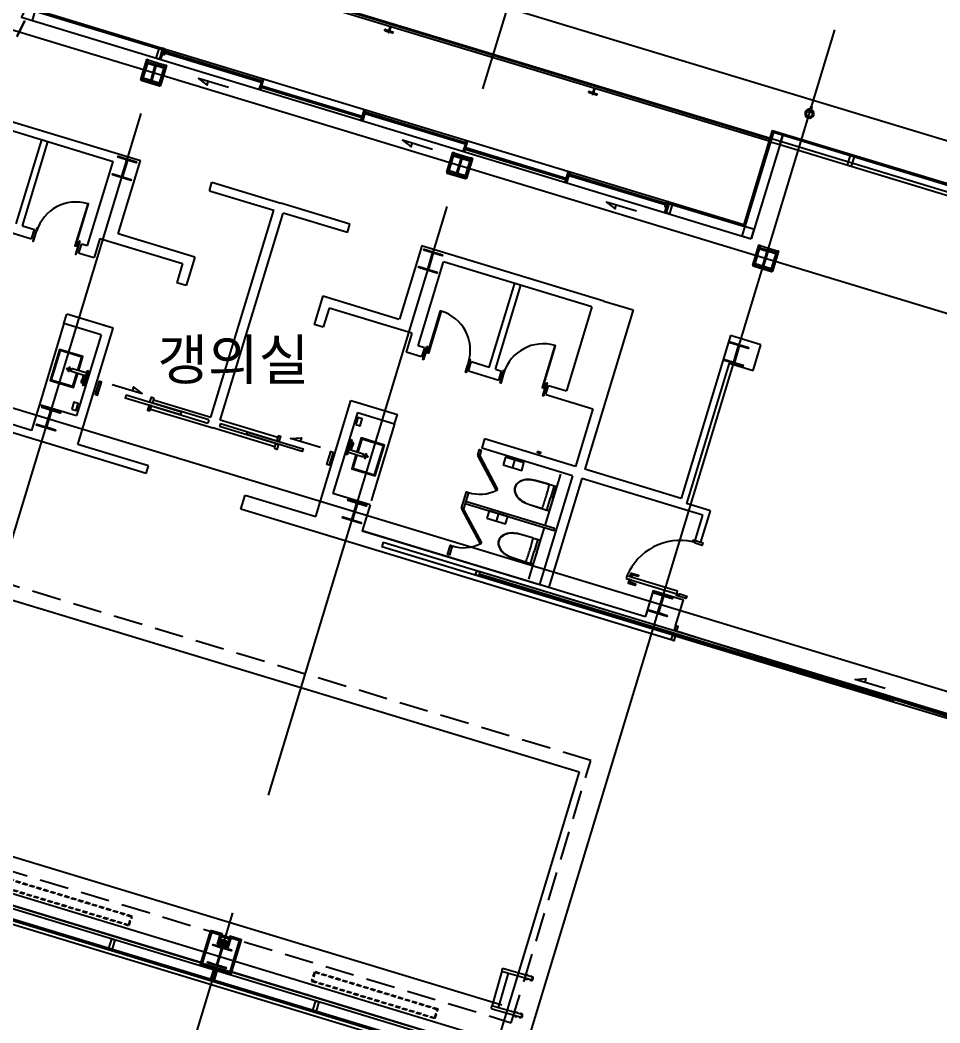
# Model space of a CAD drawing. Header units: metres. Extents: x 854089 to 1083578, y 553449 to 701949.
# Drawn here: x 935900 to 950140, y 592639 to 608167 of the extents above; entities that cross this region are included whole.
import ezdxf

# ---------------------------------------------------------------- set-up
doc = ezdxf.new("R2010")
doc.units = ezdxf.units.M
doc.header["$LTSCALE"] = 300
for name, pattern in [('CENTER', [50.8, 31.75, -6.35, 6.35, -6.35]), ('Dashed', [0.75, 0.5, -0.25]), ('HID', [2.2, 1.5, -0.7]), ('업무시설_xr-base$0$CONTINOUS', [0])]:
    doc.linetypes.add(name, pattern=pattern)
for name, color, linetype in [('A-CEN-1', 1, 'Continuous'), ('A-ELE-3', 3, 'Continuous'), ('A-ELE-9', 9, 'Continuous'), ('A-HAT-253', 253, 'Continuous'), ('A-HID', 8, 'HID'), ('A-TXT-S', 3, 'Continuous'), ('A-WIN', 4, 'Continuous'), ('A-WIN-GLASS', 4, 'Continuous'), ('A-WIN-REV', 4, 'Continuous'), ('F-AAMS-마감', 3, 'Continuous'), ('INT', 117, 'Continuous'), ('KUK-DOOR', 4, 'Continuous'), ('KUK-door frame', 7, 'Continuous'), ('KUK-DOOR-FRAME', 4, 'Continuous'), ('KUK-F-DOOR', 4, 'Continuous'), ('KUK-F-LEVEL', 4, 'Continuous'), ('KUK-F-LIGHT', 4, 'Continuous'), ('KUK-FUR-FIX-MAKE', 6, 'Continuous'), ('KUK-WALL-DRYWALL', 4, 'Continuous'), ('KUK-WALL-FIN 1', 30, 'Continuous'), ('KUK-WINDOW', 4, 'Continuous'), ('RS', 7, 'Continuous'), ('STEL', 3, 'Continuous'), ('STL', 3, 'Continuous'), ('새 블럭$0$KUK-CEIL-OPEN', 1, 'Continuous')]:
    doc.layers.add(name, color=color, linetype=linetype)
doc.styles.add('돋움', font='')
doc.styles.get('돋움').set_extended_font_data('Dotum')

# ---------------------------------------------------------------- blocks, each defined once
blk = doc.blocks.new('고리1-flat-1')
at = {"layer": 'A-ELE-9'}
blk.add_lwpolyline([(-2503233, 664904), (-2503245, 664908), (-2503216, 665003), (-2503204, 665000)], close=True, dxfattribs=at)
for radius, start, end in [(69, 78.1085, 68.1315), (50, 80.0121, 66.2279)]:
    blk.add_arc((-2503242, 664897), radius, start, end, dxfattribs=at)
blk = doc.blocks.new('고리-flat-8')
at = {"layer": 'A-ELE-9'}
for p, q in [((1767770, -1238336), (1767821, -1238352)), ((1767775, -1238318), (1767826, -1238334)), ((1767847, -1238265), (1767818, -1238361)), ((1767818, -1238361), (1767830, -1238364)), ((1767859, -1238269), (1767830, -1238364)), ((1767832, -1238355), (1767884, -1238371)), ((1767838, -1238337), (1767889, -1238353)), ((1767847, -1238265), (1767859, -1238269))]:
    blk.add_line(p, q, dxfattribs=at)
for centre, start, end in [((1767772, -1238327), 73.12, 253.12), ((1767886, -1238362), 253.12, 73.12)]:
    blk.add_arc(centre, 9.5, start, end, dxfattribs=at)
blk = doc.blocks.new('고리-flat-9')
at = {"layer": 'A-ELE-9'}
for p, q in [((1767770, -1238336), (1767821, -1238352)), ((1767775, -1238318), (1767826, -1238334)), ((1767847, -1238265), (1767818, -1238361)), ((1767818, -1238361), (1767830, -1238364)), ((1767859, -1238269), (1767830, -1238364)), ((1767832, -1238355), (1767884, -1238371)), ((1767838, -1238337), (1767889, -1238353)), ((1767847, -1238265), (1767859, -1238269))]:
    blk.add_line(p, q, dxfattribs=at)
for centre, start, end in [((1767772, -1238327), 73.12, 253.12), ((1767886, -1238362), 253.12, 73.12)]:
    blk.add_arc(centre, 9.5, start, end, dxfattribs=at)
blk = doc.blocks.new('고리1')
at = {"layer": 'A-ELE-9'}
blk.add_lwpolyline([(2588448, 90602), (2588460, 90602), (2588460, 90502), (2588448, 90502)], close=True, dxfattribs=at)
for radius, start, end in [(69, 274.9885, 265.0115), (50, 276.8921, 263.1079)]:
    blk.add_arc((2588454, 90612), radius, start, end, dxfattribs=at)
blk = doc.blocks.new('*U41')
at = {"layer": 'STEL'}
blk.add_lwpolyline([(-20.5, -14, -0.4142136), (-4.5, -30), (-4.5, -220, -0.4142136), (-20.5, -236), (-125, -236), (-125, -250), (125, -250), (125, -236), (20.5, -236, -0.4142136), (4.5, -220), (4.5, -30, -0.4142136), (20.5, -14), (125, -14), (125, 0), (-125, 0), (-125, -14)], format="xyb", close=True, dxfattribs=at)
blk = doc.blocks.new('*U13')
at = {"layer": 'STEL'}
blk.add_lwpolyline([(-23, -15, -0.414214), (-5, -33), (-5, -267, -0.414214), (-23, -285), (-150, -285), (-150, -300), (150, -300), (150, -285), (23, -285, -0.414214), (5, -267), (5, -33, -0.414214), (23, -15), (150, -15), (150, 0), (-150, 0), (-150, -15)], format="xyb", close=True, dxfattribs=at)
blk = doc.blocks.new('A$C62252109')
at = {"color": 1}
for p, q in [((69, 46, 0), (0, 46, 0)), ((10, 46, 0), (10, 26, 0)), ((30, 11, 0), (30, 80, 0)), ((41, 46, 0), (111, 46, 0)), ((50, 46, 0), (50, 26, 0)), ((56, 46, 0), (56, 26, 0)), ((76, 11, 0), (76, 80, 0)), ((96, 46, 0), (96, 26, 0))]:
    blk.add_line(p, q, dxfattribs=at)
at = {"color": 1, "elevation": 0}
for points in [[(53, 26), (7, 26), (7, 0), (53, 0)], [(53, 26), (99, 26), (99, 0), (53, 0)]]:
    blk.add_lwpolyline(points, close=True, dxfattribs=at)
at = {"color": 1}
for centre in [(30, 46, 0), (76, 46, 0)]:
    blk.add_circle(centre, 14.7, dxfattribs=at)
for centre in [(30, 46, 0), (76, 46, 0)]:
    blk.add_arc(centre, 19.7, 360, 180, dxfattribs=at)

msp = doc.modelspace()

# ---------------------------------------------------------------- linework, layer by layer
at = {"layer": 'A-CEN-1', "linetype": 'Continuous'}
for p, q in [((917731.6, 615376.4), (964690.2, 601127.2)), ((917209, 613653.9), (964167.6, 599404.7)), ((912143.4, 609338.9), (962541.5, 594046)), ((940057, 580145.9), (948513.5, 608014.5)), ((902624.3, 604703.2), (960450.8, 587156.2))]:
    msp.add_line(p, q, dxfattribs=at)
at = {"layer": 'A-CEN-1', "linetype": 'CENTER'}
for p, q in [((930583.6, 583020.5), (939040.1, 610889.1)), ((935320.3, 581583.2), (943776.8, 609451.8))]:
    msp.add_line(p, q, dxfattribs=at)
at = {"layer": 'A-ELE-3', "color": 3}
for p, q in [((958865.7, 603678.3, 0), (937329, 610213.5, 0)), ((947494.7, 606292.8, 0), (936961.7, 609488.9, 0))]:
    msp.add_line(p, q, dxfattribs=at)
at = {"layer": 'A-HAT-253'}
msp.add_line((904493.4, 603665.8, 0), (950837.6, 589603, 0), dxfattribs=at)
at = {"layer": 'A-HID'}
for p, q in [((944735.6, 596700.7, 0), (918047.2, 604799, 0)), ((919160.5, 600030.3, 0), (943504.5, 592643.4, 0)), ((943504.5, 592643.4, 0), (944735.6, 596700.7, 0))]:
    msp.add_line(p, q, dxfattribs=at)
at = {"layer": 'A-WIN', "color": 9}
for p, q in [((935920.5, 608210.1, 0), (947220, 604781.4, 0)), ((938083.8, 607737.6, 0), (945978.3, 605342.1, 0)), ((947706.7, 606385.2, 0), (947220, 604781.4, 0)), ((947662.5, 606239.7, 0), (958202.7, 603041.4, 0)), ((949401, 590274.1, 0), (916841.5, 600154, 0))]:
    msp.add_line(p, q, dxfattribs=at)
at = {"layer": 'A-WIN', "color": 7}
for p, q in [((947561.2, 606429.3, 0), (947545.2, 606459.3, 0)), ((947118.7, 604971, 0), (947102.7, 605000.9, 0))]:
    msp.add_line(p, q, dxfattribs=at)
at = {"layer": 'A-WIN', "color": 7, "elevation": 0}
for points in [[(936170.4, 608318.2), (936136.1, 608303.6), (936002.3, 608371.4), (935920.5, 608210.1), (936091.9, 608158.1), (936136.1, 608303.6)], [(938083.8, 607737.6), (938076.8, 607714.7), (938100.7, 607707.4), (938056.6, 607562), (938008.8, 607576.5), (938052.9, 607721.9), (938076.8, 607714.7)], [(947662.5, 606239.7), (947706.7, 606385.2), (947561.2, 606429.3), (947517.1, 606283.9), (947662.5, 606239.7)], [(948789.2, 606081.8), (948782.3, 606058.8), (948748.8, 606069), (948704.6, 605923.5), (948771.6, 605903.2), (948815.8, 606048.6), (948782.3, 606058.8)], [(945978.3, 605342.1), (945971.4, 605319.1), (945995.3, 605311.9), (945951.2, 605166.4), (945903.3, 605180.9), (945947.5, 605326.4), (945971.4, 605319.1)], [(947220, 604781.4), (947264.2, 604926.8), (947118.7, 604971), (947074.6, 604825.5), (947220, 604781.4)], [(937292.7, 593764.3), (937299.7, 593787.3), (937275.8, 593794.5), (937319.9, 593940), (937367.8, 593925.5), (937323.6, 593780), (937299.7, 593787.3)], [(938871.7, 593285.2), (938878.6, 593308.2), (938854.7, 593315.4), (938898.8, 593460.9), (938946.7, 593446.3), (938902.5, 593300.9), (938878.6, 593308.2)], [(940450.6, 592806.1), (940457.5, 592829), (940433.6, 592836.3), (940477.7, 592981.8), (940525.6, 592967.2), (940481.5, 592821.8), (940457.5, 592829)]]:
    msp.add_lwpolyline(points, dxfattribs=at)
at = {"layer": 'A-WIN-GLASS', "color": 5}
for p, q in [((947503.4, 606321.5, 0), (936975.4, 609516.1, 0)), ((947506.9, 606332.9, 0), (936981, 609527, 0))]:
    msp.add_line(p, q, dxfattribs=at)
at = {"layer": 'A-WIN-GLASS'}
for p, q in [((936136.1, 608303.6, 0), (938052.9, 607721.9, 0)), ((936170.4, 608318.2, 0), (938083.8, 607737.6, 0)), ((939632.6, 607202.3, 0), (938137.4, 607656, 0)), ((939639.6, 607225.3, 0), (938144.4, 607679, 0)), ((941189.7, 606651.5, 0), (939634.7, 607123.3, 0)), ((941196.7, 606674.4, 0), (939641.7, 607146.3, 0)), ((942790.4, 606244.1, 0), (941235.4, 606716, 0)), ((942797.4, 606267.1, 0), (941242.4, 606738.9, 0)), ((947545.2, 606459.3, 0), (947102.7, 605000.9, 0)), ((947561.2, 606429.3, 0), (947118.7, 604971, 0)), ((947545.2, 606459.3, 0), (958313.5, 603191.7, 0)), ((947561.2, 606429.3, 0), (958278.1, 603177.4, 0)), ((944347.5, 605693.3, 0), (942792.6, 606165.1, 0)), ((944354.5, 605716.2, 0), (942799.5, 606188.1, 0)), ((945888.4, 605304.1, 0), (944393.2, 605757.8, 0)), ((945895.4, 605327, 0), (944400.2, 605780.7, 0)), ((945971.4, 605319.1, 0), (947118.7, 604971, 0)), ((945978.3, 605342.1, 0), (947102.7, 605000.9, 0)), ((950801.4, 589690.3, 0), (919907.4, 599064.8, 0)), ((950813, 589661.7, 0), (919924.3, 599034.6, 0))]:
    msp.add_line(p, q, dxfattribs=at)
at = {"layer": 'A-WIN-GLASS', "elevation": 0}
for points in [[(938080.5, 607554.7), (938131.6, 607723.1), (938107.7, 607730.4), (938056.6, 607562)], [(938151.8, 607703.4), (938130, 607631.6), (938106.1, 607638.9), (938127.9, 607710.7)], [(939627.3, 607098.9), (939649.1, 607170.7), (939625.2, 607177.9), (939603.4, 607106.2)], [(939649.1, 607170.7), (939670.9, 607242.4), (939647, 607249.7), (939625.2, 607177.9)], [(941182.3, 606627.1), (941204.1, 606698.8), (941228, 606691.6), (941206.2, 606619.8)], [(941204.1, 606698.8), (941225.9, 606770.6), (941249.8, 606763.3), (941228, 606691.6)], [(942785.2, 606140.7), (942806.9, 606212.5), (942783, 606219.7), (942761.2, 606148)], [(942806.9, 606212.5), (942828.7, 606284.2), (942804.8, 606291.5), (942783, 606219.7)], [(944361.9, 605740.6), (944383.7, 605812.4), (944407.6, 605805.1), (944385.8, 605733.4)], [(944340.1, 605668.8), (944361.9, 605740.6), (944385.8, 605733.4), (944364.1, 605661.6)], [(945879.4, 605188.2), (945930.5, 605356.6), (945954.4, 605349.4), (945903.3, 605180.9)], [(945902.8, 605351.4), (945881, 605279.7), (945904.9, 605272.4), (945926.7, 605344.2)]]:
    msp.add_lwpolyline(points, close=True, dxfattribs=at)
at = {"layer": 'A-WIN-REV', "elevation": 0}
for points in [[(939127.9, 607123.4), (938664.1, 607264.2), (938796.7, 607160.2), (938814.4, 607218.6)], [(942285.7, 606165.2), (941821.9, 606305.9), (941954.5, 606202), (941972.2, 606260.3)], [(945443.5, 605207), (944979.7, 605347.7), (945112.3, 605243.7), (945130, 605302.1)]]:
    msp.add_lwpolyline(points, dxfattribs=at)
at = {"layer": 'F-AAMS-마감', "color": 6}
for p, q in [((943360.5, 593442.7, 0), (943203.4, 592896.5, 0)), ((943454.8, 593408.7, 0), (943301.4, 592875.3, 0)), ((943806.5, 593307.5, 0), (943374, 593431.9, 0)), ((943819, 593350.8, 0), (943386.5, 593475.1, 0)), ((943653.1, 592774.1, 0), (943220.7, 592898.5, 0)), ((943640.7, 592730.9, 0), (943208.2, 592855.3, 0))]:
    msp.add_line(p, q, dxfattribs=at)
for centre, radius, start, end in [((943380.3, 593453.5, 0), 22.5, 73.95741, 253.95741), ((943745.5, 593348.5, 0), 32.5, 207.77047, 300.14435), ((943745.5, 593348.5, 0), 32.5, 27.77047, 120.14435), ((943812.7, 593329.2, 0), 32.5, 207.77047, 120.14435), ((943812.7, 593329.2, 0), 22.5, 253.95741, 73.95741), ((943214.5, 592876.9, 0), 22.5, 73.95741, 253.95741), ((943579.7, 592771.9, 0), 32.5, 207.77047, 300.14435), ((943579.7, 592771.9, 0), 32.5, 27.77047, 120.14435), ((943646.9, 592752.5, 0), 32.5, 207.77047, 120.14435), ((943646.9, 592752.5, 0), 22.5, 253.95741, 73.95741)]:
    msp.add_arc(centre, radius, start, end, dxfattribs=at)
at = {"layer": 'INT'}
for p, q in [((935261.7, 606752.1, 0), (937763.2, 605993.1, 0)), ((935226.3, 606619.2, 0), (937340.8, 605977.6, 0)), ((935840.8, 605011.5, 0), (936235.7, 606312.9, 0)), ((935936.4, 604982.5, 0), (936331.3, 606283.9, 0)), ((936945.9, 604676.2, 0), (937340.8, 605977.6, 0)), ((937760.9, 605993.8, 0), (937416.1, 604857.4, 0)), ((938831, 605525.4, 0), (938871, 605656.9, 0)), ((938871, 605656.9, 0), (939939.1, 605332.8, 0)), ((938831, 605525.4, 0), (939827.4, 605223, 0)), ((941007.2, 605008.7, 0), (939939.1, 605332.8, 0)), ((938854.7, 602017.3, 0), (939827.4, 605223, 0)), ((938998.2, 601973.8, 0), (939970.9, 605179.5, 0)), ((940967.3, 604877.1, 0), (939970.9, 605179.5, 0)), ((935936.4, 604982.5, 0), (936122.9, 604925.9, 0)), ((940967.3, 604877.1, 0), (941007.2, 605008.7, 0)), ((935740.6, 604885.1, 0), (936079.3, 604782.3, 0)), ((936079.3, 604782.3, 0), (936122.9, 604925.9, 0)), ((938603.9, 604497, 0), (937418.3, 604856.7, 0)), ((936850.2, 604705.2, 0), (936806.6, 604561.7, 0)), ((936850.2, 604705.2, 0), (936945.9, 604676.2, 0)), ((937135.9, 604785.7, 0), (937045.8, 604489.1, 0)), ((937135.9, 604785.7, 0), (938416.8, 604397, 0)), ((942117.2, 604671.9, 0), (941772.4, 603535.5, 0)), ((944937.7, 603816, 0), (942115, 604672.5, 0)), ((918193.9, 604524.6, 0), (944556.9, 596525, 0)), ((936806.6, 604561.7, 0), (936902.3, 604532.6, 0)), ((936902.3, 604532.6, 0), (937045.8, 604489.1, 0)), ((938416.8, 604397, 0), (938326.8, 604100.4, 0)), ((938603.9, 604497, 0), (938470.3, 604056.8, 0)), ((942062.7, 603123.5, 0), (942457.6, 604424.9, 0)), ((944753.5, 603728.2, 0), (942457.6, 604424.9, 0)), ((938470.3, 604056.8, 0), (938326.8, 604100.4, 0)), ((943162.8, 602789.7, 0), (943557.7, 604091.1, 0)), ((943258.5, 602760.6, 0), (943653.4, 604062.1, 0)), ((940584.7, 603895.9, 0), (940451.1, 603455.8, 0)), ((940584.7, 603895.9, 0), (941770.2, 603536.2, 0)), ((944937.7, 603816, 0), (945390, 603678.8, 0)), ((936580, 603470.4, 0), (936623.5, 603614, 0)), ((937341.2, 603396.2, 0), (936623.5, 603614, 0)), ((940684.6, 603708.9, 0), (940594.6, 603412.2, 0)), ((941965.6, 603320.2, 0), (940684.6, 603708.9, 0)), ((944753.5, 603728.2, 0), (944358.6, 602426.8, 0)), ((945390, 603678.8, 0), (944641.6, 601212.3, 0)), ((936580, 603470.4, 0), (936199.6, 602216.9, 0)), ((937154.1, 603296.2, 0), (936580, 603470.4, 0)), ((937341.2, 603396.2, 0), (937197.7, 603439.8, 0)), ((940594.6, 603412.2, 0), (940451.1, 603455.8, 0)), ((937154.1, 603296.2, 0), (936773.7, 602042.6, 0)), ((936795.3, 601597.2, 0), (937341.2, 603396.2, 0)), ((941965.6, 603320.2, 0), (941875.6, 603023.5, 0)), ((946899.5, 603280.8, 0), (946134.4, 600759.4, 0)), ((947368.2, 603138.5, 0), (946899.5, 603280.8, 0)), ((942158.4, 603094.5, 0), (942062.7, 603123.5, 0)), ((947247.7, 602741.5, 0), (947368.2, 603138.5, 0)), ((942114.8, 602950.9, 0), (941875.6, 603023.5, 0)), ((942158.4, 603094.5, 0), (942114.8, 602950.9, 0)), ((942237, 603100.4, 0), (942240.8, 603099.2, 0)), ((942255.1, 603094.9, 0), (942251.3, 603096, 0)), ((936670.5, 602805.9, 0), (936643.9, 602717.8, 0)), ((936670.5, 602805.9, 0), (936643.9, 602717.8, 0)), ((942842.1, 602730.3, 0), (942885.6, 602873.8, 0)), ((943162.8, 602789.7, 0), (942885.6, 602873.8, 0)), ((946874.7, 602854.7, 0), (946215.5, 600682.5, 0)), ((946874.7, 602854.7, 0), (947247.7, 602741.5, 0)), ((936613.1, 602775.1, 0), (936701.3, 602748.6, 0)), ((943310.6, 602588.1, 0), (942842.1, 602730.3, 0)), ((943258.5, 602760.6, 0), (943354.2, 602731.6, 0)), ((943310.6, 602588.1, 0), (943354.2, 602731.6, 0)), ((936077.7, 601815, 0), (933612.7, 602563, 0)), ((944037.9, 602367.4, 0), (944081.4, 602510.9, 0)), ((944081.4, 602510.9, 0), (944358.6, 602426.8, 0)), ((937853.4, 601145.5, 0), (933628.9, 602427.4, 0)), ((944037.9, 602367.4, 0), (944768.1, 602145.8, 0)), ((936199.6, 602216.9, 0), (936077.7, 601815, 0)), ((936199.6, 602216.9, 0), (936773.7, 602042.6, 0)), ((937896.4, 602203.6, 0), (938805.5, 601927.8, 0)), ((938820, 601975.6, 0), (937910.9, 602251.5, 0)), ((937963.7, 602287.7, 0), (938854.7, 602017.3, 0)), ((940476.8, 600480.1, 0), (941022.7, 602279.1, 0)), ((941022.7, 602279.1, 0), (941166.2, 602235.6, 0)), ((941022.7, 602279.1, 0), (941740.4, 602061.3, 0)), ((937920.2, 602144.2, 0), (938882.9, 601852, 0)), ((941122.6, 602092, 0), (940742.3, 600838.4, 0)), ((941122.6, 602092, 0), (941696.8, 601917.8, 0)), ((941696.8, 601917.8, 0), (941740.4, 602061.3, 0)), ((944768.1, 602145.8, 0), (944498, 601255.9, 0)), ((938820, 601975.6, 0), (938805.5, 601927.8, 0)), ((939003.8, 601919.8, 0), (938989.3, 601872, 0)), ((939898.4, 601596.1, 0), (938989.3, 601872, 0)), ((939889.1, 601703.5, 0), (938998.2, 601973.8, 0)), ((939003.8, 601919.8, 0), (939912.9, 601644, 0)), ((941696.8, 601917.8, 0), (941333.8, 600721.6, 0)), ((939845.6, 601559.9, 0), (938882.9, 601852, 0)), ((937889.7, 601265.1, 0), (936795.3, 601597.2, 0)), ((943092.1, 601682.5, 0), (943048.5, 601539, 0)), ((944498, 601255.9, 0), (943092.1, 601682.5, 0)), ((941294.7, 601401.7, 0), (941206.6, 601428.4, 0)), ((941237.3, 601371, 0), (941264, 601459.1, 0)), ((941237.3, 601371, 0), (941264, 601459.1, 0)), ((944454.5, 601112.4, 0), (943048.5, 601539, 0)), ((943908.3, 601488.8, 0), (943902, 601468.1, 0)), ((943925.5, 601483.6, 0), (943919.2, 601462.9, 0)), ((937853.4, 601145.5, 0), (937889.7, 601265.1, 0)), ((943556.5, 601353.5, 0), (943521.7, 601238.6, 0)), ((944454.5, 601112.4, 0), (943943.4, 599428.2, 0)), ((944264.6, 601138.6, 0), (944022.2, 600339.6, 0)), ((946134.4, 600759.4, 0), (944641.6, 601212.3, 0)), ((944084, 600980.2, 0), (943880.2, 601036.1, 0)), ((944085.2, 600976.7, 0), (943881.4, 601032.7, 0)), ((944084.1, 600980.2, 0), (944205.4, 600943.4, 0)), ((944598, 601068.8, 0), (944087, 599384.6, 0)), ((944162.8, 600940.6, 0), (944110.2, 600767.5, 0)), ((944148.5, 600755.8, 0), (944205.4, 600943.4, 0)), ((944175.2, 600947.3, 0), (944204, 600938.6, 0)), ((946090.8, 600615.8, 0), (944598, 601068.8, 0)), ((917090.5, 600888.4, 0), (943357.8, 592917.8, 0)), ((939315.7, 600592.1, 0), (939382.4, 600812.2, 0)), ((939382.4, 600812.2, 0), (940476.8, 600480.1, 0)), ((941319.1, 600663.4, 0), (940742.3, 600838.4, 0)), ((941319.1, 600663.4, 0), (941197.1, 600261.5, 0)), ((943769.7, 600671.9, 0), (943970.2, 600605.2, 0)), ((943772.6, 600674.2, 0), (943973.1, 600607.4, 0)), ((944057.7, 600594.3, 0), (944110.2, 600767.5, 0)), ((944148.5, 600755.8, 0), (944091.6, 600568.3, 0)), ((946588.8, 600569.2, 0), (946215.5, 600682.5, 0)), ((945981.7, 598569.3, 0), (939315.7, 600592.1, 0)), ((943305.4, 600525.7, 0), (943270.5, 600410.9, 0)), ((943970.3, 600605.1, 0), (944091.6, 600568.3, 0)), ((944064.3, 600581.8, 0), (944093.1, 600573.1, 0)), ((946468.5, 600501.2, 0), (946090.8, 600615.8, 0)), ((946350.2, 600108.6, 0), (946468.5, 600501.2, 0)), ((946439.8, 600081.4, 0), (946588.8, 600569.2, 0)), ((916880, 600194.6, 0), (943147.3, 592224, 0)), ((941196.9, 600261.6, 0), (945579.7, 598931.6, 0)), ((941197.1, 600261.5, 0), (943943.4, 599428.2, 0)), ((941197.1, 600261.5, 0), (943491.1, 599565.4, 0)), ((943832.9, 600152.5, 0), (943629.1, 600208.4, 0)), ((943834, 600149, 0), (943630.2, 600204.9, 0)), ((944013.5, 600310.9, 0), (943771, 599511.9, 0)), ((941521.8, 600082, 0), (941500.8, 600012.6, 0)), ((941521.8, 600082, 0), (941500.8, 600012.6, 0)), ((946043.2, 598634.3, 0), (941500.8, 600012.6, 0)), ((946043.2, 598634.3, 0), (941500.8, 600012.6, 0)), ((941521.8, 600082, 0), (946064.3, 598703.6, 0)), ((941521.8, 600082, 0), (946064.3, 598703.6, 0)), ((943833, 600152.4, 0), (943954.3, 600115.6, 0)), ((943911.6, 600112.9, 0), (943859.1, 599939.7, 0)), ((943897.3, 599928.1, 0), (943954.3, 600115.6, 0)), ((943924.1, 600119.6, 0), (943952.8, 600110.9, 0)), ((943806.5, 599766.6, 0), (943859.1, 599939.7, 0)), ((943897.3, 599928.1, 0), (943840.4, 599740.6, 0)), ((943518.6, 599844.2, 0), (943719.1, 599777.4, 0)), ((943521.4, 599846.4, 0), (943721.9, 599779.7, 0)), ((943719.1, 599777.4, 0), (943840.4, 599740.6, 0)), ((943813.2, 599754.1, 0), (943841.9, 599745.4, 0)), ((949356.1, 597634.2, 0), (942952.2, 599577.4, 0)), ((949356.1, 597634.2, 0), (942952.2, 599577.4, 0)), ((949356.1, 597634.2, 0), (942952.2, 599577.4, 0)), ((949374.2, 597694, 0), (942970.3, 599637.2, 0)), ((949374.2, 597694, 0), (942970.3, 599637.2, 0)), ((949374.2, 597694, 0), (942970.3, 599637.2, 0)), ((943009.1, 599592.8, 0), (947020.7, 598375.5, 0)), ((943009.1, 599592.8, 0), (947020.7, 598375.5, 0)), ((943009.1, 599592.8, 0), (947020.7, 598375.5, 0)), ((945701.7, 599333.5, 0), (945579.7, 598931.6, 0)), ((945701.7, 599333.5, 0), (945588.5, 598960.4, 0)), ((944556.9, 596525, 0), (943424.5, 592793.1, 0))]:
    msp.add_line(p, q, dxfattribs=at)
at = {"layer": 'INT', "elevation": 0}
for points in [[(936947.9, 605323.3), (936750.4, 604672.8), (936761.9, 604669.3), (936959.3, 605319.8)], [(942420.6, 603662.6), (942223.2, 603012.1), (942211.7, 603015.6), (942409.1, 603666.1)], [(944179.1, 603129), (943981.7, 602478.5), (943993.2, 602475), (944190.6, 603125.6)], [(936883, 602505.9), (936873.4, 602508.8), (936942.6, 602738.6), (936952.2, 602735.7)], [(936843.3, 602554.4), (936854.3, 602556.3), (936865.8, 602594.6), (936857.7, 602602.3)], [(936854.3, 602556.3), (936884.9, 602547.1), (936896.5, 602585.4), (936865.8, 602594.6)], [(937123.1, 602574.1), (937062.1, 602373.2), (937100.4, 602361.6), (937161.4, 602562.5)], [(938390, 602059.1), (938401.6, 602097.4), (937540.4, 602358.7), (937528.7, 602320.4)], [(936699.8, 602143.4), (936766.8, 602123.1), (936798.8, 602228.4), (936731.8, 602248.7)], [(937911.5, 602115.4), (937934.7, 602192), (937896.4, 602203.6), (937873.2, 602127.1)], [(937972.4, 602316.4), (937949.2, 602239.8), (937910.9, 602251.5), (937934.2, 602328)], [(941097.5, 601906.3), (941164.5, 601886), (941196.4, 601991.2), (941129.5, 602011.6)], [(939407.7, 601750.3), (939419.3, 601788.5), (940280.5, 601527.2), (940268.9, 601488.9)], [(939897.8, 601732.2), (939874.6, 601655.6), (939912.9, 601644), (939936.1, 601720.5)], [(939836.9, 601531.2), (939860.1, 601607.8), (939898.4, 601596.1), (939875.1, 601519.6)], [(941025.4, 601671.5), (941035, 601668.6), (940965.3, 601438.9), (940955.7, 601441.8)], [(941054, 601621), (941023.3, 601630.3), (941011.7, 601592), (941042.4, 601582.7)], [(941065, 601622.9), (941054, 601621), (941042.4, 601582.7), (941050.5, 601575)], [(940747.1, 601474.4), (940686.2, 601273.6), (940647.9, 601285.2), (940708.9, 601486.1)], [(943015.1, 601428.9), (942986.4, 601437.7), (943011.1, 601519), (943039.8, 601510.3)], [(943297.9, 600899.8), (943015.1, 601428.9), (942988.7, 601414.8), (943271.5, 600885.6)], [(943378.2, 601282.2), (943665.2, 601195.1), (943700.1, 601309.9), (943413, 601397)], [(942764, 600601.2), (942735.3, 600609.9), (942812.2, 600863.5), (942840.9, 600854.8)], [(942788.7, 600682.5), (944165.9, 600264.6), (944174.6, 600293.3), (942797.4, 600711.2)], [(943046.8, 600072), (942764, 600601.2), (942737.5, 600587.1), (943020.3, 600057.9)], [(943127, 600454.5), (943414.1, 600367.4), (943448.9, 600482.2), (943161.8, 600569.3)], [(942546.2, 599883.5), (942517.5, 599892.2), (942561, 600035.8), (942589.8, 600027.1)], [(942970.3, 599637.2), (943018.2, 599622.7), (943000, 599562.9), (942952.2, 599577.4)], [(942970.3, 599637.2), (943018.2, 599622.7), (943000, 599562.9), (942952.2, 599577.4)], [(945283.6, 599523), (946068.3, 599285), (946079.9, 599323.2), (945295.2, 599561.3)]]:
    msp.add_lwpolyline(points, close=True, dxfattribs=at)
for points in [[(936169.9, 604943), (936160.3, 604945.9), (936099.3, 604744.9), (936108.9, 604742), (936169.9, 604943)], [(936830.2, 604742.6), (936820.6, 604745.5), (936759.6, 604544.6), (936769.2, 604541.7), (936830.2, 604742.6)], [(942195.8, 603114.5), (942205.3, 603111.6), (942144.4, 602910.6), (942134.8, 602913.5), (942195.8, 603114.5)], [(936808, 602742.6), (936872.9, 602958), (936509, 603067.6), (936364.9, 602588.8), (936728.7, 602479.2), (936793.6, 602694.7)], [(936793.7, 602746.9), (936854.2, 602948), (936519.1, 603048.9), (936383.6, 602598.8), (936718.7, 602497.9), (936779.2, 602699)], [(942856, 602914.1), (942865.6, 602911.2), (942804.6, 602710.3), (942795.1, 602713.2), (942856, 602914.1)], [(936879.8, 602668.7), (936859.3, 602600.8)], [(943391.6, 602751.6), (943401.2, 602748.7), (943340.2, 602547.7), (943330.6, 602550.7), (943391.6, 602751.6)], [(937327.3, 602525.5), (937791.1, 602384.8), (937658.5, 602488.8), (937640.8, 602430.4)], [(944051.9, 602551.3), (944061.4, 602548.3), (944000.5, 602347.4), (943990.9, 602350.3), (944051.9, 602551.3)], [(940550.4, 601547.5), (940086.6, 601688.2), (940254.6, 601701), (940236.9, 601642.6)], [(941028.3, 601508.6), (941048.9, 601576.6)], [(941099.8, 601434.7), (941034.5, 601219.4), (941398.1, 601109), (941543.3, 601587.5), (941179.7, 601697.8), (941114.4, 601482.5)], [(941114.2, 601430.3), (941053.2, 601229.4), (941388.1, 601127.7), (941524.6, 601577.5), (941189.7, 601679.1), (941128.7, 601478.1)], [(943925.5, 601483.6), (943908.3, 601488.8)], [(943958.6, 601454.8), (943963.8, 601472), (943925.5, 601483.6), (943920.3, 601466.4), (943958.6, 601454.8)], [(946320.8, 600117.5), (946469.2, 600072.5), (946457.6, 600034.2), (946349.4, 600067), (946352.3, 600076.6), (946312.1, 600088.8), (946320.8, 600117.5)], [(945701.7, 599333.5), (945588.5, 598960.4)]]:
    msp.add_lwpolyline(points, dxfattribs=at)
for points in [[(936908.5, 602660.1), (936697.9, 602723.5, -0.4142136), (936691.2, 602736), (936699.8, 602764.7, -0.4142136), (936712.3, 602771.4), (936922.9, 602708, -0.4142136), (936929.6, 602695.5), (936921, 602666.8, -0.4142136)], [(940999.5, 601517.3), (941210, 601453.5, -0.4142136), (941216.7, 601441), (941208, 601412.3, -0.4142136), (941195.5, 601405.6), (940985, 601469.5, -0.4142136), (940978.3, 601482), (940987.1, 601510.7, -0.4142136)]]:
    msp.add_lwpolyline(points, format="xyb", close=True, dxfattribs=at)
at = {"layer": 'INT', "elevation": -9848.1}
for points in [[(945331.1, 599550.4), (945334, 599560), (945345.9, 599556.4), (945359.9, 599602.3, -0.4660446), (945364.2, 599604.1), (945471.3, 599571.6, -0.4142136), (945472.6, 599569.1), (945468.5, 599555.7, -0.4142136), (945466, 599554.4), (945376.9, 599579.4, 0.4270096), (945373.1, 599577.1), (945365.1, 599550.6), (945377, 599546.9), (945374.1, 599537.4), (945331.1, 599550.4), (945334, 599560), (945365.1, 599550.6)], [(945319.5, 599512.1), (945316.6, 599502.6), (945328.5, 599499), (945314.6, 599453, 0.4660446), (945317.1, 599449.1), (945424.2, 599416.6, 0.4142136), (945426.7, 599417.9), (945430.8, 599431.4, 0.4142136), (945429.5, 599433.9), (945341.5, 599462.6, -0.4270096), (945339.6, 599466.6), (945347.7, 599493.1), (945359.6, 599489.5), (945362.5, 599499.1), (945319.5, 599512.1), (945316.6, 599502.6), (945347.7, 599493.1)]]:
    msp.add_lwpolyline(points, format="xyb", dxfattribs=at)
at = {"layer": 'INT'}
for centre, radius in [((942229.1, 603052.1, 0), 5), ((942229.1, 603052.1, 0), 5), ((936657.2, 602761.9, 0), 22.5), ((936657.2, 602761.9, 0), 16), ((941250.6, 601415, 0), 22.5), ((941250.6, 601415, 0), 16)]:
    msp.add_circle(centre, radius, dxfattribs=at)
for centre, radius, start, end in [((936768, 604708.7, 0), 640.4, 73.68899, 162.62776), ((936767.8, 604709.3, 0), 40, 253.12, 343.12), ((936767.8, 604709.3, 0), 40, 343.12, 73.12), ((942228.6, 603051.7, 0), 640.4, 343.61223, 72.551), ((943999.3, 602514.4, 0), 640.4, 73.68899, 162.62776), ((942229.1, 603052.1, 0), 40, 163.12, 253.12), ((942229.1, 603052.1, 0), 40, 73.12, 163.12), ((942229.1, 603052.1, 0), 40, 73.12, 163.12), ((943999.1, 602515, 0), 40, 253.12, 343.12), ((943999.1, 602515, 0), 40, 343.12, 73.12), ((943696.8, 600892.9, 0), 143, 122.4143, 163.12), ((943698.8, 600892.3, 0), 140, 122.4143, 163.12), ((943758.5, 600795.8, 0), 258, 87.33345, 122.4143), ((943760.4, 600795.2, 0), 255, 87.33345, 122.4143), ((943747.1, 600551.1, 0), 503, 74.65072, 87.33345), ((943749, 600550.5, 0), 500, 74.65072, 87.33345), ((940468, 601872.7, 0), 3736.2, 343.12, 345.93457), ((944080.6, 600967.7, 0), 13, 71.77748, 74.65072), ((944082.5, 600967.1, 0), 10, 345.93457, 74.65072), ((944172.3, 600937.7, 0), 10, 73.12, 163.12), ((943020.2, 601373.1, 0), 548.4, 250.92067, 297.27076), ((943696.8, 600892.9, 0), 143, 163.12, 203.82571), ((943698.8, 600892.3, 0), 140, 163.12, 203.82571), ((943802, 600939.4, 0), 258, 203.82571, 238.90656), ((943804, 600938.8, 0), 255, 203.82571, 238.90656), ((940468, 601872.7, 0), 3736.2, 340.30543, 343.12), ((943928.6, 601149.2, 0), 503, 238.90656, 251.58928), ((943930.5, 601148.6, 0), 500, 238.90656, 251.58928), ((943974.3, 600617.5, 0), 13, 251.58928, 254.46252), ((943976.2, 600616.9, 0), 10, 251.58928, 340.30543), ((944067.3, 600591.4, 0), 10, 163.12, 253.12), ((943445.7, 600065.2, 0), 143, 122.4143, 163.12), ((943447.6, 600064.6, 0), 140, 122.4143, 163.12), ((943507.3, 599968.1, 0), 258, 87.33345, 122.4143), ((943509.2, 599967.5, 0), 255, 87.33345, 122.4143), ((943495.9, 599723.4, 0), 503, 74.65072, 87.33345), ((943497.8, 599722.8, 0), 500, 74.65072, 87.33345), ((942769, 600545.4, 0), 548.4, 250.92067, 297.27076), ((943445.7, 600065.2, 0), 143, 163.12, 203.82571), ((943447.6, 600064.6, 0), 140, 163.12, 203.82571), ((943550.9, 600111.6, 0), 258, 203.82571, 238.90656), ((943552.8, 600111, 0), 255, 203.82571, 238.90656), ((940216.9, 601044.9, 0), 3736.2, 343.12, 345.93457), ((943829.4, 600139.9, 0), 13, 71.77748, 74.65072), ((943831.3, 600139.4, 0), 10, 345.93457, 74.65072), ((943921.2, 600110, 0), 10, 73.12, 163.12), ((946120, 599215.1, 0), 894.6, 77.59991, 157.23019), ((943677.4, 600321.4, 0), 503, 238.90656, 251.58928), ((943679.3, 600320.8, 0), 500, 238.90656, 251.58928), ((940216.9, 601044.9, 0), 3736.2, 340.30543, 343.12), ((943723.2, 599789.8, 0), 13, 251.58928, 254.46252), ((943725.1, 599789.2, 0), 10, 251.58928, 340.30543), ((943816.1, 599763.7, 0), 10, 163.12, 253.12)]:
    msp.add_arc(centre, radius, start, end, dxfattribs=at)
at = {"layer": 'KUK-DOOR', "color": 1, "linetype": '업무시설_xr-base$0$CONTINOUS', "elevation": 0}
for points in [[(949291.1, 597818.8), (948827.4, 597959.6), (948995.4, 597972.4), (948977.6, 597914)], [(949291.1, 597818.8), (948827.4, 597959.6), (948995.4, 597972.3), (948977.6, 597914)]]:
    msp.add_lwpolyline(points, dxfattribs=at)
at = {"layer": 'KUK-door frame', "color": 4, "elevation": 0}
for points in [[(946048.5, 598789.4), (946026, 598715.3), (946064.3, 598703.6), (946086.8, 598777.8)], [(945981.7, 598569.3), (946004.9, 598645.9), (946043.2, 598634.3), (946020, 598557.7)]]:
    msp.add_lwpolyline(points, close=True, dxfattribs=at)
at = {"layer": 'KUK-DOOR-FRAME', "elevation": 0}
msp.add_lwpolyline([(946068.3, 599285), (946108.4, 599272.8), (946111.3, 599282.3), (946219.5, 599249.5), (946207.9, 599211.3), (946059.5, 599256.3), (946068.3, 599285)], dxfattribs=at)
at = {"layer": 'KUK-F-DOOR'}
msp.add_line((947020.7, 598375.5, 0), (949365.2, 597664.1, 0), dxfattribs=at)
at = {"layer": 'KUK-F-DOOR', "elevation": 0}
msp.add_lwpolyline([(949374.2, 597694), (949422.1, 597679.5), (949403.9, 597619.7), (949356.1, 597634.2)], close=True, dxfattribs=at)
at = {"layer": 'KUK-F-LEVEL'}
for p, q in [((938696.8, 593573.4, 0), (934438.5, 594865.5, 0)), ((943242.7, 592194, 0), (939175.3, 593428.2, 0)), ((943424.5, 592793.1, 0), (943242.7, 592194, 0))]:
    msp.add_line(p, q, dxfattribs=at)
at = {"layer": 'KUK-FUR-FIX-MAKE', "linetype": 'Dashed', "ltscale": 0.5, "elevation": 0}
for points in [[(935720.2, 594870.3), (935676.6, 594726.7), (937590.5, 594146), (937634, 594289.6)], [(940456.6, 593432), (940413, 593288.4), (942326.9, 592707.7), (942370.4, 592851.3)]]:
    msp.add_lwpolyline(points, close=True, dxfattribs=at)
at = {"layer": 'KUK-FUR-FIX-MAKE', "color": 8, "linetype": 'Dashed', "ltscale": 0.5, "elevation": 0}
for points in [[(935726.8, 594857.8), (935689.1, 594733.4), (937583.8, 594158.5), (937621.5, 594282.9)], [(940463.3, 593419.5), (940425.5, 593295.1), (942320.2, 592720.2), (942358, 592844.6)]]:
    msp.add_lwpolyline(points, close=True, dxfattribs=at)
at = {"layer": 'KUK-WALL-DRYWALL'}
for p in [(945701.7, 599333.5, 0), (946048.5, 598789.4, 0)]:
    msp.add_line(p, (946170.4, 599191.3, 0), dxfattribs=at)
at = {"layer": 'KUK-WALL-DRYWALL', "linetype": '업무시설_xr-base$0$CONTINOUS', "elevation": 0}
for points in [[(938042.6, 607499.4), (938167.1, 607461.6), (938074.1, 607155.4), (937767.8, 607248.4), (937860.8, 607554.6), (938042.6, 607499.4)], [(942779.4, 606062.1), (942903.8, 606024.3), (942810.8, 605718.1), (942504.5, 605811.1), (942597.5, 606117.3), (942779.4, 606062.1)], [(947516.3, 604624.6), (947640.7, 604586.8), (947547.7, 604280.7), (947241.4, 604373.7), (947334.4, 604679.8), (947516.3, 604624.6)]]:
    msp.add_lwpolyline(points, dxfattribs=at)
for points in [[(937805.2, 607268.4), (937880.8, 607517.2), (938129.6, 607441.6), (938054.1, 607192.8)], [(942542, 605831.1), (942617.5, 606079.8), (942866.4, 606004.3), (942790.8, 605755.5)], [(947278.8, 604393.6), (947354.4, 604642.4), (947603.3, 604566.9), (947527.7, 604318.1)], [(938865.1, 594041.6), (938719.8, 593563.2), (939150.4, 593432.4), (939295.7, 593910.8), (939161.7, 593951.5), (939118.1, 593808), (938955.5, 593857.4), (938999.1, 594000.9)]]:
    msp.add_lwpolyline(points, close=True, dxfattribs=at)
at = {"layer": 'KUK-WALL-DRYWALL', "color": 1, "linetype": '업무시설_xr-base$0$CONTINOUS', "elevation": 0}
for points in [[(937860.8, 607554.6), (937852.1, 607525.9), (937880.8, 607517.2), (937889.5, 607545.9), (937860.8, 607554.6), (937880.8, 607517.2), (937889.5, 607545.9), (937852.1, 607525.9)], [(938138.4, 607470.4), (938129.7, 607441.7), (938158.4, 607432.9), (938167.1, 607461.7), (938138.4, 607470.4), (938158.4, 607432.9), (938167.1, 607461.7), (938129.7, 607441.7)], [(937776.6, 607277.1), (937767.9, 607248.4), (937796.6, 607239.7), (937805.3, 607268.4), (937776.6, 607277.1), (937796.6, 607239.7), (937805.3, 607268.4), (937767.9, 607248.4)], [(938054.2, 607192.9), (938045.4, 607164.2), (938074.2, 607155.4), (938082.9, 607184.1), (938054.2, 607192.9), (938074.2, 607155.4), (938082.9, 607184.1), (938045.4, 607164.2)], [(942597.5, 606117.3), (942588.8, 606088.6), (942617.5, 606079.8), (942626.2, 606108.6), (942597.5, 606117.3), (942617.5, 606079.8), (942626.2, 606108.6), (942588.8, 606088.6)], [(942875.1, 606033), (942866.4, 606004.3), (942895.1, 605995.6), (942903.8, 606024.3), (942875.1, 606033), (942895.1, 605995.6), (942903.8, 606024.3), (942866.4, 606004.3)], [(942513.3, 605839.8), (942504.6, 605811), (942533.3, 605802.3), (942542.1, 605831), (942513.3, 605839.8), (942533.3, 605802.3), (942542.1, 605831), (942504.6, 605811)], [(942790.9, 605755.5), (942782.2, 605726.8), (942810.9, 605718.1), (942819.6, 605746.8), (942790.9, 605755.5), (942810.9, 605718.1), (942819.6, 605746.8), (942782.2, 605726.8)], [(947334.4, 604679.8), (947325.7, 604651.1), (947354.4, 604642.4), (947363.1, 604671.1), (947334.4, 604679.8), (947354.4, 604642.4), (947363.1, 604671.1), (947325.7, 604651.1)], [(947612, 604595.6), (947603.3, 604566.9), (947632, 604558.2), (947640.7, 604586.9), (947612, 604595.6), (947632, 604558.2), (947640.7, 604586.9), (947603.3, 604566.9)], [(947250.2, 604402.3), (947241.5, 604373.6), (947270.2, 604364.9), (947278.9, 604393.6), (947250.2, 604402.3), (947270.2, 604364.9), (947278.9, 604393.6), (947241.5, 604373.6)], [(947527.8, 604318.1), (947519.1, 604289.4), (947547.8, 604280.7), (947556.5, 604309.4), (947527.8, 604318.1), (947547.8, 604280.7), (947556.5, 604309.4), (947519.1, 604289.4)]]:
    msp.add_lwpolyline(points, dxfattribs=at)
at = {"layer": 'KUK-WALL-FIN 1', "color": 5, "linetype": '업무시설_xr-base$0$CONTINOUS'}
for p, q in [((939018.6, 593979.3, 0), (939133.4, 593944.4, 0)), ((939021.5, 593988.9, 0), (939136.3, 593954, 0))]:
    msp.add_line(p, q, dxfattribs=at)
at = {"layer": 'KUK-WALL-FIN 1', "linetype": '업무시설_xr-base$0$CONTINOUS', "elevation": 0}
msp.add_lwpolyline([(938848.4, 594072.8), (938688.6, 593546.5), (939167.1, 593401.2), (939326.9, 593927.5), (939145.1, 593982.7), (939101.5, 593839.2), (938986.7, 593874), (939030.2, 594017.6), (938848.4, 594072.8)], dxfattribs=at)
at = {"layer": 'KUK-WINDOW', "linetype": '업무시설_xr-base$0$CONTINOUS'}
for points in [[(935969.2, 608159.1), (935850, 607924)], [(935850, 607924), (935860.7, 607918.5), (935979.9, 608153.7)]]:
    msp.add_lwpolyline(points, dxfattribs=at)
at = {"layer": '새 블럭$0$KUK-CEIL-OPEN', "elevation": 0}
msp.add_lwpolyline([(946043.2, 598634.3), (952423.1, 596703.5), (946064.3, 598703.6), (952441.3, 596763.3), (946043.2, 598634.3)], dxfattribs=at)

# ---------------------------------------------------------------- block references
at = {"rotation": 163.1200000864821}
msp.add_blockref('고리1', (3451362.4, -58177, 0), dxfattribs=at)
at = {"layer": 'KUK-F-LIGHT', "color": 1, "lineweight": 5, "xscale": -1, "rotation": 343.0125221070799}
msp.add_blockref('A$C62252109', (939095.7, 593840.9, 0), dxfattribs=at)
at = {"layer": 'RS'}
for name, p in [('고리-flat-9', (-826219.3, 1846338.2, 0)), ('고리-flat-8', (-823061.5, 1845380, 0)), ('고리1-flat-1', (3451362.4, -58177, 0))]:
    msp.add_blockref(name, p, dxfattribs=at)
at = {"layer": 'STL'}
for p, xscale, yscale, zscale, rotation in [((937916.7, 607187.5, 0), -1.19989991803218, 1.199899918166921, 1.199899918042884, 163.1199997254131), ((942653.4, 605750.2, 0), -1.19989991803218, 1.199899918166921, 1.199899918042884, 163.1199997254131), ((937473.8, 605728.2, 0), -1.200000000029325, 1.199999999953434, 1.199999999997768, 163.1199997306202), ((942210.5, 604290.9, 0), -1.200000000029325, 1.199999999953434, 1.199999999997768, 163.1199997306202), ((947390.1, 604312.9, 0), -1.19989991803218, 1.199899918166921, 1.199899918042884, 163.1199997254131), ((946947.3, 602853.5, 0), -1.200000000029325, 1.199999999953434, 1.199999999997768, 163.1199997306202), ((936297.8, 601852.7, 0), -1.200000000029325, 1.199999999953434, 1.199999999997768, 163.1199997306202), ((941034.5, 600415.4, 0), -1.200000000029325, 1.199999999953434, 1.199999999997768, 163.1199997306202), ((945771.3, 598978, 0), -1.200000000029325, 1.199999999953434, 1.199999999997768, 163.1199997306202)]:
    msp.add_blockref('*U41', p, dxfattribs=dict(at, xscale=xscale, yscale=yscale, zscale=zscale, rotation=rotation))
at = {"layer": 'STL', "xscale": -1, "rotation": 163.109188070769}
msp.add_blockref('*U13', (938944.1, 593525.5, 0), dxfattribs=at)

# ---------------------------------------------------------------- texts
at = {"layer": 'A-TXT-S', "color": 3, "style": '돋움'}
msp.add_text('갱의실', height=625, rotation=0.00001, dxfattribs=at).set_placement((938024, 602597.7))

doc.saveas('drawing.dxf')
